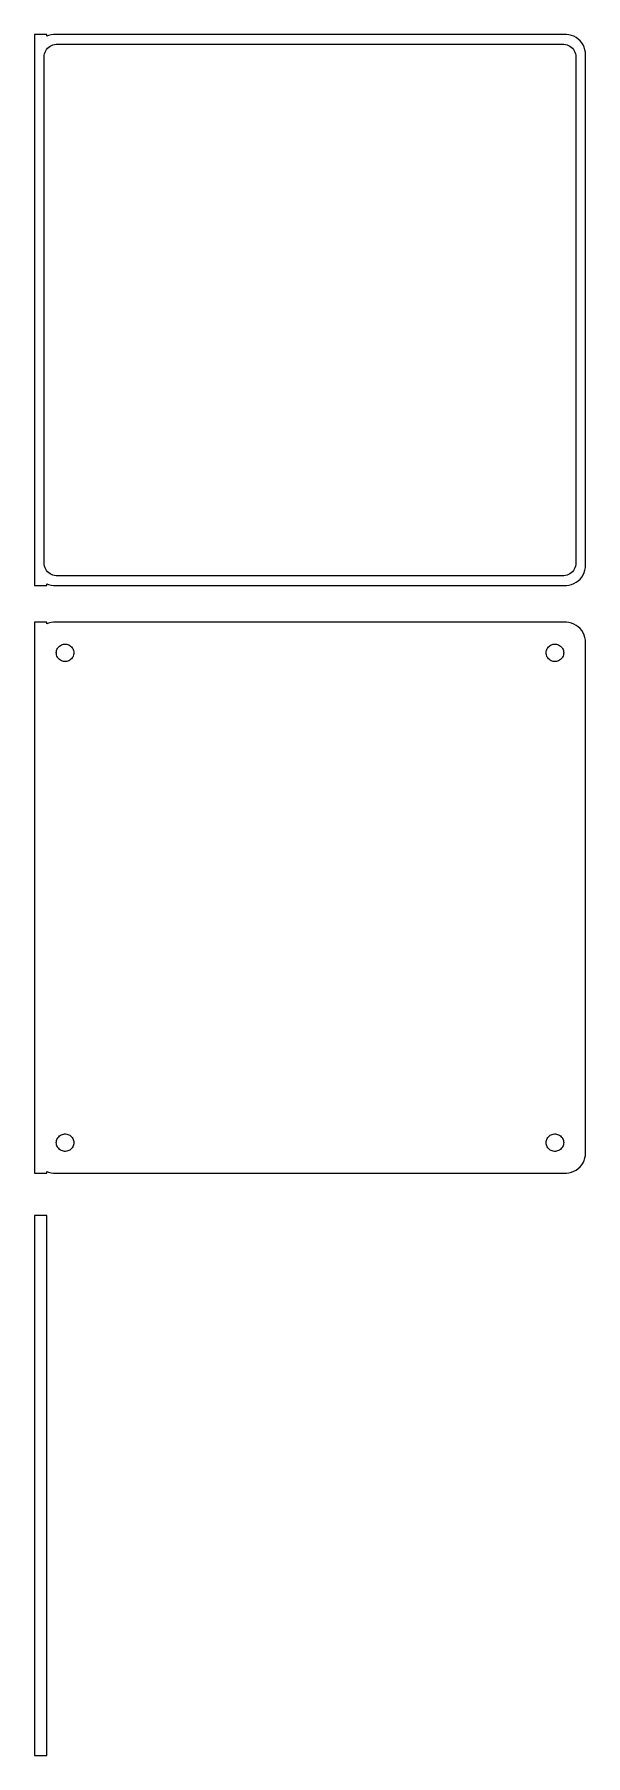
# Model space of a CAD drawing. Header units: metres. Extents: x -68 to 68, y 78 to 499.
import ezdxf

# ---------------------------------------------------------------- set-up
doc = ezdxf.new("R2010")
doc.units = ezdxf.units.M

msp = doc.modelspace()

# ---------------------------------------------------------------- linework, layer by layer
for p, q in [((-64.5, 499.49), (-67.5, 499.49)), ((-67.5, 499.49), (-67.5, 364.51)), ((-64.5, 499.075), (-64.5, 499.49)), ((-64.0451, 499.255), (-64.5, 499.075)), ((-63.4369, 499.411), (-64.0451, 499.255)), ((-62.8139, 499.49), (-63.4369, 499.411)), ((62.8139, 499.49), (-62.8139, 499.49)), ((63.4369, 499.411), (62.8139, 499.49)), ((64.0451, 499.255), (63.4369, 499.411)), ((64.6289, 499.024), (64.0451, 499.255)), ((65.1791, 498.722), (64.6289, 499.024)), ((65.6871, 498.353), (65.1791, 498.722)), ((66.1448, 497.923), (65.6871, 498.353)), ((66.5451, 497.439), (66.1448, 497.923)), ((-65.1129, 494), (-65.0884, 494.39)), ((-65.1129, 370), (-65.1129, 494)), ((-65.0884, 494.39), (-65.0151, 494.774)), ((-65.0151, 494.774), (-64.8943, 495.146)), ((-64.8943, 495.146), (-64.7279, 495.5)), ((-64.7279, 495.5), (-64.5184, 495.83)), ((-64.5184, 495.83), (-64.2692, 496.131)), ((-64.2692, 496.131), (-63.9842, 496.399)), ((-63.9842, 496.399), (-63.668, 496.628)), ((-63.668, 496.628), (-63.3254, 496.817)), ((-63.3254, 496.817), (-62.9619, 496.961)), ((-62.9619, 496.961), (-62.5833, 497.058)), ((-62.5833, 497.058), (-62.1954, 497.107)), ((-62.1954, 497.107), (62.1954, 497.107)), ((62.1954, 497.107), (62.5833, 497.058)), ((62.5833, 497.058), (62.9619, 496.961)), ((62.9619, 496.961), (63.3254, 496.817)), ((63.3254, 496.817), (63.668, 496.628)), ((63.668, 496.628), (63.9842, 496.399)), ((63.9842, 496.399), (64.2692, 496.131)), ((64.2692, 496.131), (64.5184, 495.83)), ((64.5184, 495.83), (64.7279, 495.5)), ((64.7279, 495.5), (64.8943, 495.146)), ((64.8943, 495.146), (65.0151, 494.774)), ((65.0151, 494.774), (65.0884, 494.39)), ((65.0884, 494.39), (65.1129, 494)), ((65.1129, 494), (65.1129, 370)), ((66.8815, 496.909), (66.5451, 497.439)), ((67.1489, 496.341), (66.8815, 496.909)), ((67.3429, 495.743), (67.1489, 496.341)), ((67.4606, 495.127), (67.3429, 495.743)), ((67.5, 494.5), (67.4606, 495.127)), ((67.5, 369.5), (67.5, 494.5)), ((-65.0884, 369.61), (-65.1129, 370)), ((-65.0151, 369.226), (-65.0884, 369.61)), ((-64.8943, 368.854), (-65.0151, 369.226)), ((-64.7279, 368.5), (-64.8943, 368.854)), ((-64.5184, 368.17), (-64.7279, 368.5)), ((-64.2692, 367.869), (-64.5184, 368.17)), ((-63.9842, 367.601), (-64.2692, 367.869)), ((-63.668, 367.372), (-63.9842, 367.601)), ((-63.3254, 367.183), (-63.668, 367.372)), ((-62.9619, 367.039), (-63.3254, 367.183)), ((-62.5833, 366.942), (-62.9619, 367.039)), ((-62.1954, 366.893), (-62.5833, 366.942)), ((62.1954, 366.893), (-62.1954, 366.893)), ((62.5833, 366.942), (62.1954, 366.893)), ((62.9619, 367.039), (62.5833, 366.942)), ((63.3254, 367.183), (62.9619, 367.039)), ((63.668, 367.372), (63.3254, 367.183)), ((63.9842, 367.601), (63.668, 367.372)), ((64.2692, 367.869), (63.9842, 367.601)), ((64.5184, 368.17), (64.2692, 367.869)), ((64.7279, 368.5), (64.5184, 368.17)), ((64.8943, 368.854), (64.7279, 368.5)), ((65.0151, 369.226), (64.8943, 368.854)), ((65.0884, 369.61), (65.0151, 369.226)), ((65.1129, 370), (65.0884, 369.61)), ((66.5451, 366.561), (66.8815, 367.091)), ((66.8815, 367.091), (67.1489, 367.659)), ((67.1489, 367.659), (67.3429, 368.257)), ((67.3429, 368.257), (67.4606, 368.873)), ((67.4606, 368.873), (67.5, 369.5)), ((-67.5, 364.51), (-64.5, 364.51)), ((-64.5, 364.925), (-64.0451, 364.745)), ((-64.5, 364.51), (-64.5, 364.925)), ((-64.0451, 364.745), (-63.4369, 364.589)), ((-63.4369, 364.589), (-62.8139, 364.51)), ((-62.8139, 364.51), (62.8139, 364.51)), ((62.8139, 364.51), (63.4369, 364.589)), ((63.4369, 364.589), (64.0451, 364.745)), ((64.0451, 364.745), (64.6289, 364.976)), ((64.6289, 364.976), (65.1791, 365.278)), ((65.1791, 365.278), (65.6871, 365.647)), ((65.6871, 365.647), (66.1448, 366.077)), ((66.1448, 366.077), (66.5451, 366.561)), ((-64.5, 355.479), (-67.5, 355.479)), ((-67.5, 355.479), (-67.5, 220.521)), ((-64.5, 355.075), (-64.5, 355.479)), ((-64.0451, 355.255), (-64.5, 355.075)), ((-63.4369, 355.411), (-64.0451, 355.255)), ((-62.8139, 355.49), (-63.4369, 355.411)), ((62.8139, 355.49), (-62.8139, 355.49)), ((63.4369, 355.411), (62.8139, 355.49)), ((64.0451, 355.255), (63.4369, 355.411)), ((64.6289, 355.024), (64.0451, 355.255)), ((65.1791, 354.722), (64.6289, 355.024)), ((65.6871, 354.353), (65.1791, 354.722)), ((66.1448, 353.923), (65.6871, 354.353)), ((-60.9092, 349.932), (-60.6598, 350.031)), ((-60.6598, 350.031), (-60.4001, 350.097)), ((-60.4001, 350.097), (-60.1341, 350.131)), ((-60.1341, 350.131), (-59.8659, 350.131)), ((-59.8659, 350.131), (-59.5999, 350.097)), ((-59.5999, 350.097), (-59.3401, 350.031)), ((-59.3401, 350.031), (-59.0908, 349.932)), ((59.0908, 349.932), (59.3401, 350.031)), ((59.3401, 350.031), (59.5999, 350.097)), ((59.5999, 350.097), (59.8659, 350.131)), ((59.8659, 350.131), (60.1341, 350.131)), ((60.1341, 350.131), (60.4001, 350.097)), ((60.4001, 350.097), (60.6598, 350.031)), ((60.6598, 350.031), (60.9092, 349.932)), ((66.5451, 353.439), (66.1448, 353.923)), ((66.8815, 352.909), (66.5451, 353.439)), ((67.1489, 352.341), (66.8815, 352.909)), ((67.3429, 351.743), (67.1489, 352.341)), ((67.4606, 351.127), (67.3429, 351.743)), ((67.5, 350.5), (67.4606, 351.127)), ((67.5, 225.5), (67.5, 350.5)), ((-62.1353, 348), (-62.1185, 348.268)), ((-62.1185, 347.732), (-62.1353, 348)), ((-62.1185, 348.268), (-62.0682, 348.531)), ((-62.0682, 347.469), (-62.1185, 347.732)), ((-62.0682, 348.531), (-61.9853, 348.786)), ((-61.9853, 347.214), (-62.0682, 347.469)), ((-61.9853, 348.786), (-61.8712, 349.029)), ((-61.8712, 346.971), (-61.9853, 347.214)), ((-61.8712, 349.029), (-61.7275, 349.255)), ((-61.7275, 346.745), (-61.8712, 346.971)), ((-61.7275, 349.255), (-61.5565, 349.462)), ((-61.5565, 346.538), (-61.7275, 346.745)), ((-61.5565, 349.462), (-61.3611, 349.645)), ((-61.3611, 346.355), (-61.5565, 346.538)), ((-61.3611, 349.645), (-61.1441, 349.803)), ((-61.1441, 346.197), (-61.3611, 346.355)), ((-61.1441, 349.803), (-60.9092, 349.932)), ((-60.9092, 346.068), (-61.1441, 346.197)), ((-60.6598, 345.969), (-60.9092, 346.068)), ((-60.4001, 345.903), (-60.6598, 345.969)), ((-60.1341, 345.869), (-60.4001, 345.903)), ((-59.8659, 345.869), (-60.1341, 345.869)), ((-59.5999, 345.903), (-59.8659, 345.869)), ((-59.3401, 345.969), (-59.5999, 345.903)), ((-59.0908, 346.068), (-59.3401, 345.969)), ((-59.0908, 349.932), (-58.8559, 349.803)), ((-58.8559, 346.197), (-59.0908, 346.068)), ((-58.8559, 349.803), (-58.6389, 349.645)), ((-58.6389, 346.355), (-58.8559, 346.197)), ((-58.6389, 349.645), (-58.4434, 349.462)), ((-58.4434, 346.538), (-58.6389, 346.355)), ((-58.4434, 349.462), (-58.2725, 349.255)), ((-58.2725, 346.745), (-58.4434, 346.538)), ((-58.2725, 349.255), (-58.1288, 349.029)), ((-58.1288, 346.971), (-58.2725, 346.745)), ((-58.1288, 349.029), (-58.0146, 348.786)), ((-58.0146, 347.214), (-58.1288, 346.971)), ((-58.0146, 348.786), (-57.9318, 348.531)), ((-57.9318, 347.469), (-58.0146, 347.214)), ((-57.9318, 348.531), (-57.8815, 348.268)), ((-57.8815, 347.732), (-57.9318, 347.469)), ((-57.8815, 348.268), (-57.8647, 348)), ((-57.8647, 348), (-57.8815, 347.732)), ((57.8647, 348), (57.8815, 348.268)), ((57.8815, 347.732), (57.8647, 348)), ((57.8815, 348.268), (57.9318, 348.531)), ((57.9318, 347.469), (57.8815, 347.732)), ((57.9318, 348.531), (58.0146, 348.786)), ((58.0146, 347.214), (57.9318, 347.469)), ((58.0146, 348.786), (58.1288, 349.029)), ((58.1288, 346.971), (58.0146, 347.214)), ((58.1288, 349.029), (58.2725, 349.255)), ((58.2725, 346.745), (58.1288, 346.971)), ((58.2725, 349.255), (58.4434, 349.462)), ((58.4434, 346.538), (58.2725, 346.745)), ((58.4434, 349.462), (58.6389, 349.645)), ((58.6389, 346.355), (58.4434, 346.538)), ((58.6389, 349.645), (58.8559, 349.803)), ((58.8559, 346.197), (58.6389, 346.355)), ((58.8559, 349.803), (59.0908, 349.932)), ((59.0908, 346.068), (58.8559, 346.197)), ((59.3401, 345.969), (59.0908, 346.068)), ((59.5999, 345.903), (59.3401, 345.969)), ((59.8659, 345.869), (59.5999, 345.903)), ((60.1341, 345.869), (59.8659, 345.869)), ((60.4001, 345.903), (60.1341, 345.869)), ((60.6598, 345.969), (60.4001, 345.903)), ((60.9092, 346.068), (60.6598, 345.969)), ((60.9092, 349.932), (61.1441, 349.803)), ((61.1441, 346.197), (60.9092, 346.068)), ((61.1441, 349.803), (61.3611, 349.645)), ((61.3611, 346.355), (61.1441, 346.197)), ((61.3611, 349.645), (61.5565, 349.462)), ((61.5565, 346.538), (61.3611, 346.355)), ((61.5565, 349.462), (61.7275, 349.255)), ((61.7275, 346.745), (61.5565, 346.538)), ((61.7275, 349.255), (61.8712, 349.029)), ((61.8712, 346.971), (61.7275, 346.745)), ((61.8712, 349.029), (61.9853, 348.786)), ((61.9853, 347.214), (61.8712, 346.971)), ((61.9853, 348.786), (62.0682, 348.531)), ((62.0682, 347.469), (61.9853, 347.214)), ((62.0682, 348.531), (62.1185, 348.268)), ((62.1185, 347.732), (62.0682, 347.469)), ((62.1185, 348.268), (62.1353, 348)), ((62.1353, 348), (62.1185, 347.732)), ((-62.1353, 228), (-62.1185, 228.268)), ((-62.1185, 227.732), (-62.1353, 228)), ((-62.1185, 228.268), (-62.0682, 228.531)), ((-62.0682, 227.469), (-62.1185, 227.732)), ((-62.0682, 228.531), (-61.9853, 228.786)), ((-61.9853, 228.786), (-61.8712, 229.029)), ((-61.8712, 229.029), (-61.7275, 229.255)), ((-61.7275, 229.255), (-61.5565, 229.462)), ((-61.5565, 229.462), (-61.3611, 229.645)), ((-61.3611, 229.645), (-61.1441, 229.803)), ((-61.1441, 229.803), (-60.9092, 229.932)), ((-60.9092, 229.932), (-60.6598, 230.031)), ((-60.6598, 230.031), (-60.4001, 230.097)), ((-60.4001, 230.097), (-60.1341, 230.131)), ((-60.1341, 230.131), (-59.8659, 230.131)), ((-59.8659, 230.131), (-59.5999, 230.097)), ((-59.5999, 230.097), (-59.3401, 230.031)), ((-59.3401, 230.031), (-59.0908, 229.932)), ((-59.0908, 229.932), (-58.8559, 229.803)), ((-58.8559, 229.803), (-58.6389, 229.645)), ((-58.6389, 229.645), (-58.4434, 229.462)), ((-58.4434, 229.462), (-58.2725, 229.255)), ((-58.2725, 229.255), (-58.1288, 229.029)), ((-58.1288, 229.029), (-58.0146, 228.786)), ((-58.0146, 228.786), (-57.9318, 228.531)), ((-57.9318, 228.531), (-57.8815, 228.268)), ((-57.8815, 227.732), (-57.9318, 227.469)), ((-57.8815, 228.268), (-57.8647, 228)), ((-57.8647, 228), (-57.8815, 227.732)), ((57.8647, 228), (57.8815, 228.268)), ((57.8815, 227.732), (57.8647, 228)), ((57.8815, 228.268), (57.9318, 228.531)), ((57.9318, 227.469), (57.8815, 227.732)), ((57.9318, 228.531), (58.0146, 228.786)), ((58.0146, 228.786), (58.1288, 229.029)), ((58.1288, 229.029), (58.2725, 229.255)), ((58.2725, 229.255), (58.4434, 229.462)), ((58.4434, 229.462), (58.6389, 229.645)), ((58.6389, 229.645), (58.8559, 229.803)), ((58.8559, 229.803), (59.0908, 229.932)), ((59.0908, 229.932), (59.3401, 230.031)), ((59.3401, 230.031), (59.5999, 230.097)), ((59.5999, 230.097), (59.8659, 230.131)), ((59.8659, 230.131), (60.1341, 230.131)), ((60.1341, 230.131), (60.4001, 230.097)), ((60.4001, 230.097), (60.6598, 230.031)), ((60.6598, 230.031), (60.9092, 229.932)), ((60.9092, 229.932), (61.1441, 229.803)), ((61.1441, 229.803), (61.3611, 229.645)), ((61.3611, 229.645), (61.5565, 229.462)), ((61.5565, 229.462), (61.7275, 229.255)), ((61.7275, 229.255), (61.8712, 229.029)), ((61.8712, 229.029), (61.9853, 228.786)), ((61.9853, 228.786), (62.0682, 228.531)), ((62.0682, 228.531), (62.1185, 228.268)), ((62.1185, 227.732), (62.0682, 227.469)), ((62.1185, 228.268), (62.1353, 228)), ((62.1353, 228), (62.1185, 227.732)), ((-61.9853, 227.214), (-62.0682, 227.469)), ((-61.8712, 226.971), (-61.9853, 227.214)), ((-61.7275, 226.745), (-61.8712, 226.971)), ((-61.5565, 226.538), (-61.7275, 226.745)), ((-61.3611, 226.355), (-61.5565, 226.538)), ((-61.1441, 226.197), (-61.3611, 226.355)), ((-60.9092, 226.068), (-61.1441, 226.197)), ((-60.6598, 225.969), (-60.9092, 226.068)), ((-60.4001, 225.903), (-60.6598, 225.969)), ((-60.1341, 225.869), (-60.4001, 225.903)), ((-59.8659, 225.869), (-60.1341, 225.869)), ((-59.5999, 225.903), (-59.8659, 225.869)), ((-59.3401, 225.969), (-59.5999, 225.903)), ((-59.0908, 226.068), (-59.3401, 225.969)), ((-58.8559, 226.197), (-59.0908, 226.068)), ((-58.6389, 226.355), (-58.8559, 226.197)), ((-58.4434, 226.538), (-58.6389, 226.355)), ((-58.2725, 226.745), (-58.4434, 226.538)), ((-58.1288, 226.971), (-58.2725, 226.745)), ((-58.0146, 227.214), (-58.1288, 226.971)), ((-57.9318, 227.469), (-58.0146, 227.214)), ((58.0146, 227.214), (57.9318, 227.469)), ((58.1288, 226.971), (58.0146, 227.214)), ((58.2725, 226.745), (58.1288, 226.971)), ((58.4434, 226.538), (58.2725, 226.745)), ((58.6389, 226.355), (58.4434, 226.538)), ((58.8559, 226.197), (58.6389, 226.355)), ((59.0908, 226.068), (58.8559, 226.197)), ((59.3401, 225.969), (59.0908, 226.068)), ((59.5999, 225.903), (59.3401, 225.969)), ((59.8659, 225.869), (59.5999, 225.903)), ((60.1341, 225.869), (59.8659, 225.869)), ((60.4001, 225.903), (60.1341, 225.869)), ((60.6598, 225.969), (60.4001, 225.903)), ((60.9092, 226.068), (60.6598, 225.969)), ((61.1441, 226.197), (60.9092, 226.068)), ((61.3611, 226.355), (61.1441, 226.197)), ((61.5565, 226.538), (61.3611, 226.355)), ((61.7275, 226.745), (61.5565, 226.538)), ((61.8712, 226.971), (61.7275, 226.745)), ((61.9853, 227.214), (61.8712, 226.971)), ((62.0682, 227.469), (61.9853, 227.214)), ((66.8815, 223.091), (67.1489, 223.659)), ((67.1489, 223.659), (67.3429, 224.257)), ((67.3429, 224.257), (67.4606, 224.873)), ((67.4606, 224.873), (67.5, 225.5)), ((-67.5, 220.521), (-64.5, 220.521)), ((-64.5, 220.521), (-64.5, 220.925)), ((-64.5, 220.925), (-64.0451, 220.745)), ((-64.0451, 220.745), (-63.4369, 220.589)), ((-63.4369, 220.589), (-62.8139, 220.51)), ((-62.8139, 220.51), (62.8139, 220.51)), ((62.8139, 220.51), (63.4369, 220.589)), ((63.4369, 220.589), (64.0451, 220.745)), ((64.0451, 220.745), (64.6289, 220.976)), ((64.6289, 220.976), (65.1791, 221.278)), ((65.1791, 221.278), (65.6871, 221.647)), ((65.6871, 221.647), (66.1448, 222.077)), ((66.1448, 222.077), (66.5451, 222.561)), ((66.5451, 222.561), (66.8815, 223.091)), ((-64.5, 210.153), (-67.5, 210.153)), ((-67.5, 210.153), (-67.5, 77.8474)), ((-64.5, 77.8474), (-64.5, 210.153)), ((-67.5, 77.8474), (-64.5, 77.8474))]:
    msp.add_line(p, q)

doc.saveas('drawing.dxf')
